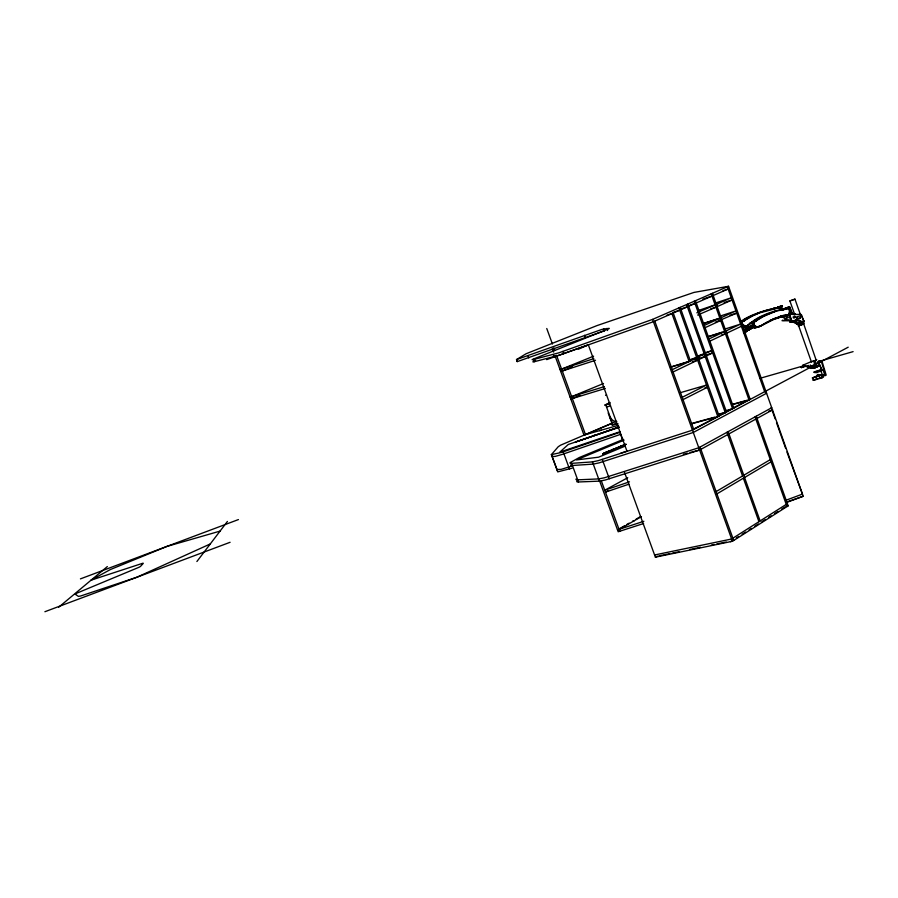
<?xml version="1.0" encoding="UTF-8"?>
<svg xmlns="http://www.w3.org/2000/svg" width="898" height="898" viewBox="0 0 898 898"><rect width="100%" height="100%" fill="white"/><g stroke="black" fill="none" stroke-linecap="round" stroke-linejoin="round"><path stroke-width="1.35" d="M619.283 447.137L619.238 446.968M620.585 445.947L620.866 446.115M622.527 445.812L621.573 446.16M748.416 329.97L746.586 331.216M616.746 427.426L617.465 427.628M610.853 429.918L610.258 429.76M749.897 323.493C760.494 314.491 775.041 310.461 788.691 308.003L789.623 309.608M750.313 323.426L755.633 320.148L754.982 321.203M751.985 322.977L755.712 320.137M776.422 311.067L763.132 316.489L753.478 322.685A4.546 4.12 80.6 0 0 759.102 326.591L773.245 319.037M556.917 469.531L561.149 469.362L571.42 466.185M594.555 435.306L594.016 435.306M584.721 438.954L584.98 438.572M740.569 321.787C752.49 311.752 784.852 305.926 777.601 307.834M552.102 456.42L555.144 456.431L562.249 454.399L620.574 434.351M741.164 322.113L746.272 318.869M741.692 321.753L741.681 322.124A4.737 4.613 -34.4 0 0 747.911 326.019M741.928 322.09L752.468 315.95L759.585 312.886L780.014 307.576L780.789 308.901M741.49 321.843L742.13 324.436L741.411 323.325M752.131 325.794L751.222 326.232M752.075 325.648L749.471 326.883M751.559 328.152L750.661 328.791M790.487 321.057L790.363 322.068L794.865 320.541C795.168 318.083 800.792 321.046 802.442 321.899L803.755 321.114L800.949 314.536M603.434 453.591L626.097 444.364M604.444 453.254L604.769 452.906M605.791 452.109L605.97 452.154M607.463 451.402L607.542 451.919M609.091 450.863L609.237 450.729M612.391 449.382L613.603 449.404M614.165 449.168L614.254 448.787M615.972 448.472L615.736 448.439M617.285 447.53L617.454 447.799M609.562 403.135L605.78 404.964L612.245 422.767L611.908 424.979L616.286 423.306M789.286 313.896L789.724 309.9L790.072 312.425L789.095 314.996L782.843 316.567L788.556 314.626A4.984 4.49 80.5 0 0 788.624 308.598M800.545 314.524A3.435 0.988 -13.5 0 1 801.487 315.018L801.072 315.591A3.132 0.909 -13.5 0 1 800.567 315.905M817.169 372.019L816.26 372.243M803.789 324.2L816.114 360.031M811.298 361.602L798.277 324.694M517.259 361.568L516.53 359.582L601.48 329.566A25.93 0.965 -20.4 0 1 603.77 329.016L604.511 331.081A25.919 0.999 -20.3 0 0 602.221 331.609L517.214 361.636L516.541 359.559L526.037 353.778L597.002 325.592L693.918 292.434L728.547 286.282L803.205 496.268L786.367 502.521M91.068 580.175L142.962 563.192A18.454 1.291 -21.3 0 1 143.096 563.574L140.593 566.301A15.21 1.078 -21.3 0 1 139.01 567.278L76.689 593.219A17.242 1.246 -21.4 0 0 75.41 594.353L78.407 596.384L80.708 595.98L136.822 577.257L210.267 543.952M793.473 318.027L793.091 316.915M783.898 320.608L784.852 319.587L789.174 319.856M795.437 313.851C793.215 312.302 784.841 317.387 786.491 315.703M792.036 313.862L789.937 307.801L781.507 309.496M789.589 306.723L784.459 308.586L789.589 306.723L792.53 313.728L787.265 315.827M800.994 316.276L794.955 299.124L789.903 300.953L794.562 314.143M789.903 300.953L794.955 299.124M196.887 561.519L227.418 521.446M577.302 480.632L576.864 481.137A24.302 2.773 -19.8 0 0 578.458 481.979L599.482 481.137L605.263 480.003L699.609 450.044L772.505 409.903L771.932 409.825L775.142 418.85M824.892 375.712L823.354 370.099L820.525 370.212L822.759 375.645L825.498 375.476L821.401 361.535L819.043 361.67M785.346 315.625L784.908 316.062L785.514 315.58M788.309 315.277L788.915 314.783M800.612 315.613L800.96 315.131A2.851 0.831 -13.5 0 0 800.589 314.794M750.762 328.432L752.737 327.456L752.019 328.006M746.968 330.935L746.047 331.093M618.913 426.943L575.315 442.108L618.666 427.459M575.36 442.231L576.224 441.85M747.473 327.242L748.932 327.231M58.684 607.239L107.345 566.571M603.804 453.546L605.061 453.03M753.579 321.45L749.897 323.112C741.052 331.317 755.824 317.914 753.736 325.143L747.563 327.31M800.556 314.962L800.859 314.727A3.435 0.617 -16.6 0 0 800.511 314.356L792.788 314.536M748.505 329.779L749.078 329.431M801.487 315.018L804.036 321.54L796.706 323.897L791.239 321.147M804.215 321.405L802.06 322.618M798.715 323.291L797.357 323.864M756.868 319.868L753.343 322.685A4.849 4.4 80.6 0 0 760.348 326.266L773.447 319.609L780.878 317.05M746.047 331.587L746.912 331.059M751.671 328.241L752.3 327.871M807.369 367.327L806.909 366.305C807.235 369.134 817.348 362.725 821.401 361.535M91.293 579.996L110.465 569.5L166.905 546.422L220.044 531.111M766.129 322.606L760.55 326.154L756.879 327.052A4.838 4.378 80.6 0 1 752.513 327.456M624.503 472.292L655.383 557.164L732.442 541.281L788.163 505.832L756.228 416.234M732.869 538.216L786.244 504.384M730.433 541.696L731.679 540.899M736.326 537.947L738.639 536.476M742.13 534.265L745.609 532.054M749.089 529.842L751.402 528.372M754.881 526.161L758.361 523.949M761.841 521.738L765.321 519.527M768.8 517.315L771.124 515.834M774.604 513.622L778.083 511.411M781.563 509.2L785.043 506.988M740.872 321.798L745.16 319.329M741.636 321.888L752.389 315.681L759.528 312.616M751.895 328.14L749.201 329.656M749.37 328.814L751.884 327.781M751.233 328.096L752.221 327.714M533.603 361.344L533.086 361.658A24.448 0.999 -20.4 0 0 534.389 361.692L559.667 355.08L653.441 321.697L729.333 288.471M745.553 327.198L744.195 327.31M744.588 332.282L751.402 328.455L749.841 329.05L750.47 328.747M716.918 493.878L771.068 461.819M751.233 328.197L749.078 329.656M716.099 491.599L770.293 459.63M753.691 320.912L758.832 317.903M754.702 320.676L756.913 319.43M755.858 320.395L769.709 313.133M751.592 327.995L747.147 330.397L749.168 329.319M624.458 525.835L617.487 529.842L643.855 521.289M626.782 524.499L629.105 523.164M636.065 519.156L640.678 516.496M619.081 529.483L641.475 516.586M754.342 321.069L755.79 320.586M788.321 317.477C784.448 320.586 780.239 315.557 786.783 316.197M786.356 315.737L786.951 315.647M817.786 362.915L817.573 362.298L819.245 361.198L818.482 361.243M607.856 490.813L605.443 492.138L628.892 484.202M627.747 477.736L604.736 490.218L629.498 481.833M765.612 391.158L766.589 393.257L693.29 432.466L599.011 462.897L593.264 464.109L572.419 465.501A24.325 2.526 -19.8 0 1 570.87 464.771M744.835 319.306L758.563 312.863L766.903 310.169L780.182 307.262L781.114 308.8A5.208 5.051 -34.7 0 1 781.395 310.102A5.208 5.051 -34.7 0 0 780.463 307.621L773.447 308.53L774.256 308.643M786.76 315.692L785.525 316.04M848.206 347.189L692.459 430.164L598.203 460.663L592.456 461.886L571.633 463.346A24.325 2.492 -19.9 0 1 570.084 462.627L579.401 457.475L623.459 439.324M692.987 429.367L719.096 415.976L680.179 307.363M718.378 415.853L726.504 412.025L687.857 304.018M725.775 411.913L730.669 409.308M733.06 408.04L747.091 400.564M750.257 328.533L749.19 328.859M748.831 325.188L747.765 325.738A4.445 4.322 -34.4 0 1 741.928 322.101M683.019 399.621L707.343 387.307L704.672 388.082M682.188 397.32L706.535 385.051L679.82 392.83M782.809 320.081L782.023 320.687L789.421 320.811M810.344 364.947L810.894 366.261M750.649 328.32L749.695 328.769L751.143 328.174M745.98 328.084L746.564 327.95L745.722 328.488L746.788 331.474L745.587 331.968M673.073 371.985L697.611 360.165L692.291 361.793M698.88 359.548L705.177 356.517L695.883 359.368M706.434 355.911L712.653 352.914L704.694 355.361M610.135 402.472L604.702 405.166L609.764 403.774M746.575 328.556L745.901 328.87L749.033 327.669L749.662 329.431M672.243 369.673L696.803 357.898M822.108 377.766L823.466 377.115L822.579 374.634L819.279 375.218L819.784 374.724L812.421 377.901L813.296 380.382L822.108 377.766L821.232 375.274L822.579 374.634M605.578 395.322L606.52 394.873M798.838 325.379L798.131 325.75L799.602 325.424M803.171 324.144L803.34 323.841M818.089 378.361L813.296 380.382M803.418 321.361L801.207 322.449M802.913 322.236L797.177 324.2L798.984 323.695M534.433 360.917L535.578 360.379M709.891 341.117L725.427 333.798L721.476 335.044M726.639 333.225L741.389 326.266M802.745 366.833L801.353 367.608L800.994 366.586L801.375 367.619L808.885 365.419M709.094 338.883L724.641 331.575M725.853 331.003L740.614 324.077L724.798 329.095M802.846 365.228L810.714 361.849M759.944 317.252L776.489 310.742M705.087 327.669L720.69 320.496M751.671 327.927L752.008 327.781M749.426 329.499L748.505 329.959M704.279 325.424L719.893 318.274L702.786 323.819M765.983 322.64L773.2 319.351M717.165 306.633L732.038 299.977L724.158 302.581M715.145 304.961L696.826 312.818M815.889 371.682L816.72 371.402M783.752 316.747L786.21 315.669L785.514 315.827M812.364 367.45L811.422 368.101M817.034 366.799L817.977 366.148M815.261 360.435L816.776 359.671L815.9 359.851M816.08 360.132L814.677 360.67M578.514 349.154L588.358 344.888L627.051 451.38M603.77 329.016L609.091 328.354A21.507 0.819 -20.3 0 1 608.81 328.758L532.301 359.503A24.448 0.965 -20.4 0 0 533.592 359.514L558.837 352.824L652.599 319.385L728.547 286.282M745.362 328.623L746.788 331.474M749.572 328.533L750.234 328.275M744.947 327.478L743.095 328.241M802.677 324.358L804.249 323.549M611.897 423.216L560.588 445.184L558.208 446.755L551.372 454.646L561.519 452.412L619.845 432.342L622.785 440.447M612.144 423.317L585.507 434.632L556.547 355.327M655.383 557.164L657.74 556.165M801.791 322.225L803.822 321.316L803.16 321.181M625.21 444.342L602.805 453.827L624.862 445.049M625.289 446.07L598.562 457.194L576.426 459.933L624.076 440.143M602.805 453.827L625.94 444.241M571.633 396.658L603.535 383.502M572.329 398.555L579.985 395.389M789.095 314.996L791.643 313.862M801.936 322.606L804.114 321.742L803.497 321.787M561.576 369.112L593.612 356.18M562.271 371.009L572.52 366.867M744.565 332.383L745.767 331.923M814.419 372.547L816.664 372.625L823.354 370.099M817.607 374.713L818.235 374.421L817.214 374.87M754.219 321.181L756.823 320.148M754.399 321.136L756.442 320.328M751.671 325.626L753.669 324.829M780.676 316.41A3.233 2.919 80.6 0 0 782.057 317.129L788.399 315.153M812.971 367.203C804.047 370.672 824.768 365.441 816.81 365.924M815.328 367.742L814.262 368.034L814.879 367.765M802.318 322.09L798.861 323.336M802.082 324.582L803.048 324.268M773.099 319.071L780.643 316.175M790.711 314.345L786.446 315.827L787.737 315.602M790.79 314.569L788.118 315.546M745.722 328.488L752.03 325.907M817.573 362.298L821.356 360.873L822.018 361.299L826.182 375.106L823.803 374.893M812.421 377.901L821.232 375.274M746.923 330.632L747.529 330.442M801.308 322.842L802.352 322.528M750.627 326.3L747.866 327.231M743.465 332.81L744.678 332.361M80.427 578.873L238.43 519.572M44.9 611.718L230.101 542.291M803.25 366.609L805.596 365.845M768.598 411.351L772.505 409.903M785.604 500.377L802.442 494.113L786.917 451.963M785.795 502.319L803.205 496.268M801.443 322.202L799.647 322.853M800.825 323.089L801.779 322.809M799.871 325.413L802.296 324.56M746.777 328.342L749.033 327.669M812.555 361.434L814.823 360.659M812.623 367.226L814.486 366.564M816.776 367.024L814.901 367.686M750.133 326.805L748.348 327.254M546.68 359.638L588.426 344.753M799.995 323.46L800.893 323.134M800.657 325.155L801.487 324.863M773.683 318.824L777.399 317.555M769.923 320.418L780.654 316.792M619.126 427.167L568.254 444.488L559.791 452.143L620.148 431.657M813.296 361.198L814.059 360.94M557.636 471.562L551.383 454.511L557.849 471.854L572.149 468.172M792.014 321.439C785.66 323.662 794.719 320.137 796.38 322.741L796.852 323.796L802.442 321.899L795.123 320.474L792.014 321.439L789.757 314.895L791.351 321.675L788.837 315.22M722.969 290.739L728.132 288.999M702.966 299.101L711.979 296.071M689.686 305.286L694.996 303.502M680.796 309.047L687.397 306.835M673.163 312.392L679.707 310.192M666.72 315.344L673.242 313.032L690.427 360.951L671.771 366.665M715.504 303.019L731.264 297.777L716.368 304.411L698.442 310.495M714.965 305.634L717.592 304.759M781.81 306.869L781.024 307.06M710.688 308.912L715.942 307.183L697.634 315.063M599.763 481.306L618.183 531.762L643.608 523.523M799.894 322.921L797.02 323.594M799.13 323.74L800.163 323.325M720.151 316.062L735.933 310.933L721.116 317.724L704.01 323.269M560.06 369.606L593.758 358.672M730.141 315.254L736.719 313.133L715.425 322.191M620.855 453.131L627.13 451.088M560.756 371.503L595.52 360.278M708.713 336.436L721.891 332.26M707.489 336.997L726.886 330.846M803.396 366.552L802.958 365.183M749.931 328.769L749.359 328.937M814.306 366.732L816.17 366.07M703.897 353.127L711.856 350.669L697.656 356.113M697.735 356.304L704.369 354.261L691.415 359.323M688.822 360.345L699.396 356.989M570.107 397.118L604.444 386.589M695.804 359.166L698.464 358.358M670.492 367.282L689.148 361.568L671.94 313.604M570.802 399.015L605.331 388.464M798.098 323.572L799.265 323.123M798.367 323.965L799.534 323.527M799.175 325.615L800.152 325.256M780.497 316.208L785.963 314.592L787.827 315.389L785.817 314.626M606.532 407.03L610.517 405.851M760.09 378.294L804.35 365.609M819.099 361.378L853.1 351.634M612.245 422.767L616.185 421.645M617.959 423.62L612.604 425.147L608.17 412.957M618.52 425.282L583.969 435.059L555.031 355.833M811.904 361.613L812.735 361.322M732.072 404.426L746.934 400.306M748.281 399.936L750.223 399.397L712.417 293.309M732.779 404.527L749.044 400.025L711.194 293.848M791.834 313.705L793.035 313.458M814.946 366.541L815.968 366.272M814.441 367.72L810.097 368.023L815.238 365.879L819.01 365.396L811.994 367.967M731.881 408.657L733.834 408.13L695.445 300.707M724.888 410.902L732.622 408.77L694.188 301.257M719.455 413.967L723.283 412.912M718.03 414.674L725.281 412.687L686.588 304.568M690.753 423.721L714.584 417.211M691.179 423.923L717.85 416.638L678.899 307.924M791.396 313.705L792.451 313.503M599.617 430.636L601.177 430.187M683.378 454.231L687.441 453.187M690.147 452.491L699.609 450.044M781.496 306.948L782.484 306.723L781.776 306.779M773.189 311.853L788.455 308.362L789.219 309.743M781.967 309.687L782.697 309.507M781.294 310.338A1.504 1.358 80.4 0 0 781.204 309.563L788.848 308.418A5.287 4.771 80.5 0 1 788.747 314.828M785.121 308.856C773.043 310.169 785.683 310.439 785.121 308.856L779.879 309.877M773.515 308.822L771.696 308.923M781.81 316.814L780.553 316.803L788.197 314.985M777.331 317.881L788.489 315.232M751.985 322.685L753.478 322.505M780.553 316.803L781.653 316.859M803.384 321.506L804.17 321.349M803.452 321.709L804.238 321.563M782.708 317.162L783.595 316.96L782.955 316.927A3.233 2.919 80.6 0 1 782.214 316.668M745.643 328.118L746.26 327.972M815.732 359.817L816.349 359.829M753.736 325.143L752.67 325.39L752.266 324.257M811.388 361.726L812.185 361.479M760.303 325.895L755.914 327.31A4.535 4.108 80.6 0 1 752.76 327.153M632.596 521.154L634.179 520.795M752.097 325.402A4.535 4.12 80.6 0 0 756.924 327.085L758.181 327.108L757.025 327.366A4.838 4.389 80.6 0 1 751.873 325.57M786.188 506.27L788.163 505.832M781.361 307.004L773.38 308.811M654.597 554.986L731.623 539.013M659.065 555.896L669.695 553.696M672.344 553.157L678.989 551.776M689.754 549.554L700.575 547.32M711.396 545.086L714.101 544.525M716.806 543.975L726.269 542.022M779.374 307.195L773.728 308.351A1.482 1.437 -34.9 0 1 773.661 309.473M798.49 314.749L800.432 314.682M787.277 315.928L785.525 316.567L786.693 317.196M783.842 309.282L787.288 308.598M778.925 307.296L776.759 307.778L780.665 307.15M797.503 323.729L796.088 321.821M785.402 308.789L784.077 309.002L789.398 307.913M785.2 309.148L779.049 310.405M775.401 308.429L780.014 307.576M781.204 309.563L785.66 308.744M811.029 361.782L811.736 361.58M820.155 377.699L821.243 377.665M740.659 321.686L741.939 321.911M742.029 324.144A4.434 4.322 -34.4 0 0 747.102 325.693L747.45 325.716A4.434 4.322 -34.4 0 1 742.377 324.178M765.051 391.023L765.814 391.09M771.169 407.658L771.73 407.726L698.79 447.754L604.444 477.781L598.674 478.915L577.672 479.835A24.302 2.739 -19.8 0 1 576.089 479.004M794.36 320.833L795.426 321.316M793.248 320.934L796.706 323.897M823.96 369.864C821.142 368.012 817.315 373.254 813.768 372.176C821.479 368.73 823.275 371.907 818.325 362.915M818.954 362.702L821.827 369.931M553.258 354.564L554.077 356.809M592.456 461.886L599.482 481.137M533.592 359.514L534.389 361.692M571.633 463.346L578.458 481.979M528.046 355.922L528.787 357.932M563.203 451.84L569.512 469.07M584.576 335.302L585.316 337.334M604.197 453.647L602.884 453.793M562.866 351.41L563.697 353.677M602.266 459.417L609.338 478.802M546.759 328.511L552.416 344.013M553.808 347.818L554.717 350.321M601.368 480.991L619.777 531.403M552.292 348.323L553.662 352.083M606.812 328.432L607.564 330.509M654.777 321.114L693.761 429.48M700.081 447.047L733.688 540.484M652.599 319.385L732.442 541.281M728.155 431.646L760.123 520.941M726.92 432.32L742.556 475.985M743.364 478.219L758.933 521.693M755.05 416.885L787.018 506.562M747.102 325.682L747.203 325.963A4.726 4.602 -34.4 0 1 741.232 323.258M741.108 323.302L741.501 324.391M776.523 422.722L785.694 448.517M727.358 286.799L764.658 391.708M818.998 361.164L819.223 361.793M816.203 363.724L815.44 361.58L814.037 362.579L814.711 364.487M819.01 375.824L819.896 378.305M815.855 376.834L816.731 379.326M813.128 377.878L814.003 380.359M799.624 314.704A2.851 0.831 -13.5 0 1 800.174 314.715M747.551 325.985A4.737 4.613 -34.4 0 1 741.58 323.28M780.216 307.801A4.905 4.759 -34.7 0 1 781.047 310.124M743.836 320.855A1.841 1.796 -34.4 0 1 744.094 320.451M744.453 320.126A1.841 1.796 -34.4 0 1 744.88 319.913M747.933 325.357A4.726 4.591 -34.4 0 1 742.242 325.177M744.532 320.9A1.852 1.796 -34.4 0 1 744.79 320.496M746.788 325.66A4.423 4.31 -34.4 0 1 742.478 324.953M774.02 308.362A1.482 1.448 -34.9 0 1 773.953 309.473M781.776 310.27A1.886 1.695 80.5 0 1 782.652 310.192M758.181 327.108A4.849 4.389 80.6 0 1 752.468 324.189M782.023 310.203A1.886 1.695 80.5 0 1 782.461 310.237M755.936 320.912A1.897 1.717 80.6 0 1 756.767 320.586M758.08 326.827A4.546 4.12 80.6 0 1 753.254 325.132M755.79 321.203A1.897 1.717 80.6 0 1 756.509 320.642A1.897 1.717 80.6 0 0 755.723 320.956M755.05 320.99A1.886 1.717 80.6 0 1 755.499 321.013M782.091 309.35A1.504 1.358 80.4 0 1 782.18 310.124M744.375 329.791A2.021 1.964 -29.7 0 1 744.711 330.745M796.324 317.432A17.668 3.884 71.6 0 1 797.637 318.296L797.727 318.554A17.634 3.861 71.4 0 1 796.75 318.846M616.791 421.42A6.701 5.354 63.1 0 1 609.944 416.414M610.202 418.176A6.645 4.097 73.9 0 1 609.809 417.402M795.37 317.207C793.619 320.137 793.888 313.436 795.37 317.207M800.41 318.004C799.77 319.789 795.1 317.791 797.244 316.511L799.894 316.949L800.41 318.004M818.673 375.656L816.944 376.262L818.673 375.656M782.225 305.623L777.331 307.397L782.225 305.623M781.608 310.113L781.372 309.035L781.574 310.113"/></g></svg>
